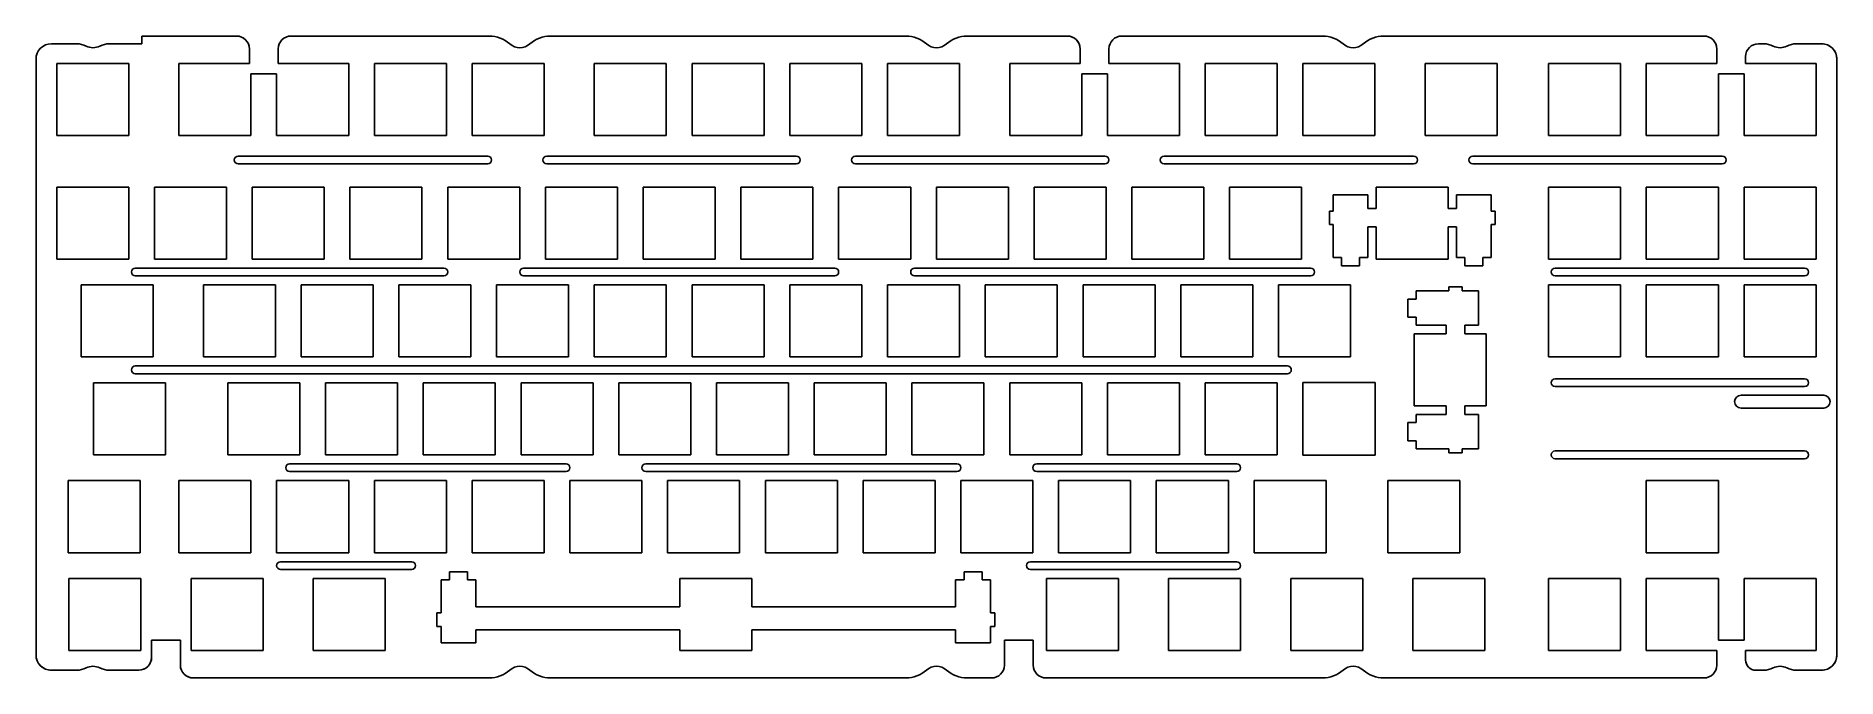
# Model space of a CAD drawing. Header units: millimetres. Extents: x -428 to -78, y -29 to 95.
import ezdxf

# ---------------------------------------------------------------- set-up
doc = ezdxf.new("R2010")
doc.units = ezdxf.units.MM
doc.header["$MEASUREMENT"] = 0

msp = doc.modelspace()

# ---------------------------------------------------------------- linework, layer by layer
at = {"color": 7, "true_color": 0xffffff}
for p, q in [((-407.66, 95.31), (-389.23, 95.31)), ((-407.66, 93.81), (-407.66, 95.31)), ((-340.11, 95.31), (-378.63, 95.31)), ((-259.11, 95.31), (-328.22, 95.31)), ((-227.73, 95.31), (-247.22, 95.31)), ((-178.11, 95.31), (-217.13, 95.31)), ((-103.98, 95.31), (-166.22, 95.31)), ((-420.3, 93.81), (-425.21, 93.81)), ((-407.66, 93.81), (-413.98, 93.81)), ((-386.73, 90), (-386.73, 92.81)), ((-381.13, 92.81), (-381.13, 90)), ((-225.23, 90), (-225.23, 92.81)), ((-219.63, 92.81), (-219.63, 90)), ((-101.48, 90), (-101.48, 92.81)), ((-95.88, 91.31), (-95.88, 90)), ((-93.38, 93.81), (-92.35, 93.81)), ((-86.02, 93.81), (-81.12, 93.81)), ((-428.21, -24.82), (-428.21, 90.81)), ((-424.18, 76), (-424.18, 90)), ((-424.18, 90), (-410.18, 90)), ((-410.18, 90), (-410.18, 76)), ((-386.73, 90), (-400.43, 90)), ((-400.43, 76), (-400.43, 90)), ((-386.43, 88), (-381.43, 88)), ((-386.43, 76), (-386.43, 88)), ((-381.43, 88), (-381.43, 76)), ((-367.43, 90), (-381.13, 90)), ((-367.43, 90), (-367.43, 76)), ((-362.43, 76), (-362.43, 90)), ((-362.43, 90), (-348.43, 90)), ((-348.43, 90), (-348.43, 76)), ((-343.43, 76), (-343.43, 90)), ((-343.43, 90), (-329.43, 90)), ((-329.43, 90), (-329.43, 76)), ((-319.68, 76), (-319.68, 90)), ((-305.68, 90), (-319.68, 90)), ((-305.68, 76), (-305.68, 90)), ((-300.68, 90), (-300.68, 76)), ((-286.68, 90), (-300.68, 90)), ((-286.68, 90), (-286.68, 76)), ((-281.68, 90), (-267.68, 90)), ((-281.68, 76), (-281.68, 90)), ((-267.68, 90), (-267.68, 76)), ((-262.68, 76), (-262.68, 90)), ((-262.68, 90), (-248.68, 90)), ((-248.68, 90), (-248.68, 76)), ((-238.93, 76), (-238.93, 90)), ((-238.93, 90), (-225.23, 90)), ((-224.93, 88), (-224.93, 76)), ((-224.93, 88), (-219.93, 88)), ((-219.93, 76), (-219.93, 88)), ((-219.63, 90), (-205.93, 90)), ((-205.93, 90), (-205.93, 76)), ((-186.93, 90), (-200.93, 90)), ((-200.93, 76), (-200.93, 90)), ((-186.93, 76), (-186.93, 90)), ((-167.93, 90), (-181.93, 90)), ((-181.93, 90), (-181.93, 76)), ((-167.93, 90), (-167.93, 76)), ((-158.18, 90), (-144.18, 90)), ((-158.18, 76), (-158.18, 90)), ((-144.18, 90), (-144.18, 76)), ((-134.18, 76), (-134.18, 90)), ((-134.18, 90), (-120.18, 90)), ((-120.18, 90), (-120.18, 76)), ((-115.18, 76), (-115.18, 90)), ((-101.48, 90), (-115.18, 90)), ((-101.18, 76), (-101.18, 88)), ((-101.18, 88), (-96.18, 88)), ((-96.18, 88), (-96.18, 76)), ((-82.18, 90), (-95.88, 90)), ((-82.18, 90), (-82.18, 76)), ((-78.12, -24.82), (-78.12, 90.81)), ((-410.18, 76), (-424.18, 76)), ((-386.43, 76), (-400.43, 76)), ((-367.43, 76), (-381.43, 76)), ((-348.43, 76), (-362.43, 76)), ((-329.43, 76), (-343.43, 76)), ((-305.68, 76), (-319.68, 76)), ((-286.68, 76), (-300.68, 76)), ((-267.68, 76), (-281.68, 76)), ((-248.68, 76), (-262.68, 76)), ((-224.93, 76), (-238.93, 76)), ((-205.93, 76), (-219.93, 76)), ((-186.93, 76), (-200.93, 76)), ((-167.93, 76), (-181.93, 76)), ((-144.18, 76), (-158.18, 76)), ((-120.18, 76), (-134.18, 76)), ((-101.18, 76), (-115.18, 76)), ((-82.18, 76), (-96.18, 76)), ((-388.91, 72), (-340.41, 72)), ((-340.41, 70.5), (-388.91, 70.5)), ((-328.91, 72), (-280.41, 72)), ((-280.41, 70.5), (-328.91, 70.5)), ((-268.91, 72), (-220.41, 72)), ((-220.41, 70.5), (-268.91, 70.5)), ((-208.91, 72), (-160.41, 72)), ((-160.41, 70.5), (-208.91, 70.5)), ((-100.41, 72), (-148.91, 72)), ((-148.91, 70.5), (-100.41, 70.5)), ((-410.18, 66), (-424.18, 66)), ((-424.18, 66), (-424.18, 52)), ((-410.18, 52), (-410.18, 66)), ((-405.18, 66), (-405.18, 52)), ((-391.18, 66), (-405.18, 66)), ((-391.18, 52), (-391.18, 66)), ((-386.18, 66), (-386.18, 52)), ((-372.18, 66), (-386.18, 66)), ((-372.18, 52), (-372.18, 66)), ((-367.18, 66), (-367.18, 52)), ((-353.18, 66), (-367.18, 66)), ((-353.18, 52), (-353.18, 66)), ((-334.18, 66), (-348.18, 66)), ((-348.18, 66), (-348.18, 52)), ((-334.18, 52), (-334.18, 66)), ((-329.18, 66), (-329.18, 52)), ((-315.18, 66), (-329.18, 66)), ((-315.18, 52), (-315.18, 66)), ((-310.18, 66), (-310.18, 52)), ((-296.18, 66), (-310.18, 66)), ((-296.18, 52), (-296.18, 66)), ((-277.18, 66), (-291.18, 66)), ((-291.18, 66), (-291.18, 52)), ((-277.18, 52), (-277.18, 66)), ((-258.18, 66), (-272.18, 66)), ((-272.18, 66), (-272.18, 52)), ((-258.18, 52), (-258.18, 66)), ((-253.18, 66), (-253.18, 52)), ((-239.18, 66), (-253.18, 66)), ((-239.18, 52), (-239.18, 66)), ((-234.18, 66), (-234.18, 52)), ((-220.18, 66), (-234.18, 66)), ((-220.18, 52), (-220.18, 66)), ((-201.18, 66), (-215.18, 66)), ((-215.18, 66), (-215.18, 52)), ((-201.18, 52), (-201.18, 66)), ((-196.18, 66), (-196.18, 52)), ((-182.18, 66), (-196.18, 66)), ((-182.18, 52), (-182.18, 66)), ((-176.06, 61.3), (-176.06, 64.47)), ((-176.06, 64.47), (-169.31, 64.47)), ((-169.31, 64.47), (-169.31, 61.8)), ((-167.68, 66), (-167.68, 61.8)), ((-153.68, 66), (-167.68, 66)), ((-153.68, 61.8), (-153.68, 66)), ((-152.06, 64.47), (-145.31, 64.47)), ((-152.06, 61.8), (-152.06, 64.47)), ((-145.31, 64.47), (-145.31, 61.3)), ((-134.18, 52), (-134.18, 66)), ((-134.18, 66), (-120.18, 66)), ((-120.18, 66), (-120.18, 52)), ((-115.18, 52), (-115.18, 66)), ((-115.18, 66), (-101.18, 66)), ((-101.18, 66), (-101.18, 52)), ((-96.18, 66), (-82.18, 66)), ((-96.18, 52), (-96.18, 66)), ((-82.18, 66), (-82.18, 52)), ((-176.78, 61.3), (-176.06, 61.3)), ((-176.78, 58.7), (-176.78, 61.3)), ((-169.31, 61.8), (-167.68, 61.8)), ((-153.68, 61.8), (-152.06, 61.8)), ((-145.31, 61.3), (-144.58, 61.3)), ((-144.58, 61.3), (-144.58, 58.7)), ((-176.06, 58.7), (-176.78, 58.7)), ((-176.06, 52.32), (-176.06, 58.7)), ((-169.31, 58.27), (-169.31, 52.32)), ((-167.68, 58.27), (-169.31, 58.27)), ((-167.68, 58.27), (-167.68, 52)), ((-153.68, 52), (-153.68, 58.27)), ((-152.06, 58.27), (-153.68, 58.27)), ((-152.06, 52.32), (-152.06, 58.27)), ((-144.58, 58.7), (-145.31, 58.7)), ((-145.31, 58.7), (-145.31, 52.32)), ((-424.18, 52), (-410.18, 52)), ((-348.93, 50.25), (-408.91, 50.25)), ((-405.18, 52), (-391.18, 52)), ((-386.18, 52), (-372.18, 52)), ((-367.18, 52), (-353.18, 52)), ((-348.18, 52), (-334.18, 52)), ((-272.93, 50.25), (-333.43, 50.25)), ((-329.18, 52), (-315.18, 52)), ((-310.18, 52), (-296.18, 52)), ((-291.18, 52), (-277.18, 52)), ((-272.18, 52), (-258.18, 52)), ((-180.41, 50.25), (-257.43, 50.25)), ((-253.18, 52), (-239.18, 52)), ((-234.18, 52), (-220.18, 52)), ((-215.18, 52), (-201.18, 52)), ((-196.18, 52), (-182.18, 52)), ((-174.43, 52.32), (-176.06, 52.32)), ((-174.43, 50.7), (-174.43, 52.32)), ((-170.93, 50.7), (-174.43, 50.7)), ((-169.31, 52.32), (-170.93, 52.32)), ((-170.93, 52.32), (-170.93, 50.7)), ((-167.68, 52), (-153.68, 52)), ((-150.43, 52.32), (-152.06, 52.32)), ((-150.43, 50.7), (-150.43, 52.32)), ((-146.93, 50.7), (-150.43, 50.7)), ((-145.31, 52.32), (-146.93, 52.32)), ((-146.93, 52.32), (-146.93, 50.7)), ((-120.18, 52), (-134.18, 52)), ((-84.41, 50.25), (-132.91, 50.25)), ((-101.18, 52), (-115.18, 52)), ((-82.18, 52), (-96.18, 52)), ((-419.43, 47), (-419.43, 33)), ((-405.43, 47), (-419.43, 47)), ((-408.91, 48.75), (-348.93, 48.75)), ((-405.43, 33), (-405.43, 47)), ((-395.68, 47), (-395.68, 33)), ((-381.68, 47), (-395.68, 47)), ((-381.68, 33), (-381.68, 47)), ((-376.68, 47), (-376.68, 33)), ((-362.68, 47), (-376.68, 47)), ((-362.68, 33), (-362.68, 47)), ((-343.68, 47), (-357.68, 47)), ((-357.68, 47), (-357.68, 33)), ((-343.68, 33), (-343.68, 47)), ((-338.68, 47), (-338.68, 33)), ((-324.68, 47), (-338.68, 47)), ((-333.43, 48.75), (-272.93, 48.75)), ((-324.68, 33), (-324.68, 47)), ((-319.68, 47), (-319.68, 33)), ((-305.68, 47), (-319.68, 47)), ((-305.68, 33), (-305.68, 47)), ((-286.68, 47), (-300.68, 47)), ((-300.68, 47), (-300.68, 33)), ((-286.68, 33), (-286.68, 47)), ((-281.68, 47), (-281.68, 33)), ((-267.68, 47), (-281.68, 47)), ((-267.68, 33), (-267.68, 47)), ((-248.68, 47), (-262.68, 47)), ((-262.68, 47), (-262.68, 33)), ((-257.43, 48.75), (-180.41, 48.75)), ((-248.68, 33), (-248.68, 47)), ((-229.68, 47), (-243.68, 47)), ((-243.68, 47), (-243.68, 33)), ((-229.68, 33), (-229.68, 47)), ((-210.68, 47), (-224.68, 47)), ((-224.68, 47), (-224.68, 33)), ((-210.68, 33), (-210.68, 47)), ((-205.68, 47), (-205.68, 33)), ((-191.68, 47), (-205.68, 47)), ((-191.68, 33), (-191.68, 47)), ((-172.68, 47), (-186.68, 47)), ((-186.68, 47), (-186.68, 33)), ((-172.68, 33), (-172.68, 47)), ((-159.93, 44.25), (-159.93, 45.82)), ((-159.93, 45.82), (-153.56, 45.82)), ((-153.56, 45.82), (-153.56, 46.6)), ((-150.96, 46.6), (-153.56, 46.6)), ((-150.96, 45.82), (-150.96, 46.6)), ((-147.78, 45.82), (-150.96, 45.82)), ((-147.78, 39.17), (-147.78, 45.82)), ((-134.18, 47), (-120.18, 47)), ((-134.18, 33), (-134.18, 47)), ((-132.91, 48.75), (-84.41, 48.75)), ((-120.18, 47), (-120.18, 33)), ((-115.18, 33), (-115.18, 47)), ((-115.18, 47), (-101.18, 47)), ((-101.18, 47), (-101.18, 33)), ((-96.18, 47), (-82.18, 47)), ((-96.18, 33), (-96.18, 47)), ((-82.18, 47), (-82.18, 33)), ((-161.56, 44.25), (-159.93, 44.25)), ((-161.56, 44.25), (-161.56, 40.75)), ((-159.93, 40.75), (-161.56, 40.75)), ((-159.93, 39.17), (-159.93, 40.75)), ((-154.06, 39.17), (-159.93, 39.17)), ((-154.06, 37.5), (-154.06, 39.17)), ((-147.78, 39.17), (-150.46, 39.17)), ((-150.46, 39.17), (-150.46, 37.5)), ((-160.28, 23.5), (-160.28, 37.5)), ((-160.28, 37.5), (-154.06, 37.5)), ((-150.46, 37.5), (-146.28, 37.5)), ((-146.28, 37.5), (-146.28, 23.5)), ((-419.43, 33), (-405.43, 33)), ((-395.68, 33), (-381.68, 33)), ((-376.68, 33), (-362.68, 33)), ((-357.68, 33), (-343.68, 33)), ((-338.68, 33), (-324.68, 33)), ((-319.68, 33), (-305.68, 33)), ((-300.68, 33), (-286.68, 33)), ((-281.68, 33), (-267.68, 33)), ((-262.68, 33), (-248.68, 33)), ((-243.68, 33), (-229.68, 33)), ((-224.68, 33), (-210.68, 33)), ((-205.68, 33), (-191.68, 33)), ((-186.68, 33), (-172.68, 33)), ((-120.18, 33), (-134.18, 33)), ((-101.18, 33), (-115.18, 33)), ((-82.18, 33), (-96.18, 33)), ((-184.94, 31.25), (-408.91, 31.25)), ((-408.91, 29.75), (-184.94, 29.75)), ((-181.98, 13.94), (-181.98, 28.05)), ((-181.98, 28.05), (-167.88, 28.05)), ((-167.88, 13.94), (-167.88, 28.05)), ((-132.91, 28.75), (-84.41, 28.75)), ((-403.06, 28), (-417.06, 28)), ((-417.06, 28), (-417.06, 14)), ((-403.06, 14), (-403.06, 28)), ((-390.93, 28), (-390.93, 14)), ((-376.93, 28), (-390.93, 28)), ((-376.93, 14), (-376.93, 28)), ((-357.93, 28), (-371.93, 28)), ((-371.93, 28), (-371.93, 14)), ((-357.93, 14), (-357.93, 28)), ((-338.93, 28), (-352.93, 28)), ((-352.93, 28), (-352.93, 14)), ((-338.93, 14), (-338.93, 28)), ((-333.93, 28), (-333.93, 14)), ((-319.93, 28), (-333.93, 28)), ((-319.93, 14), (-319.93, 28)), ((-314.93, 28), (-314.93, 14)), ((-300.93, 28), (-314.93, 28)), ((-300.93, 14), (-300.93, 28)), ((-295.93, 28), (-295.93, 14)), ((-281.93, 28), (-295.93, 28)), ((-281.93, 14), (-281.93, 28)), ((-276.93, 28), (-276.93, 14)), ((-262.93, 28), (-276.93, 28)), ((-262.93, 14), (-262.93, 28)), ((-257.93, 28), (-257.93, 14)), ((-243.93, 28), (-257.93, 28)), ((-243.93, 14), (-243.93, 28)), ((-238.93, 28), (-238.93, 14)), ((-224.93, 28), (-238.93, 28)), ((-224.93, 14), (-224.93, 28)), ((-205.93, 28), (-219.93, 28)), ((-219.93, 28), (-219.93, 14)), ((-205.93, 14), (-205.93, 28)), ((-200.93, 28), (-200.93, 14)), ((-186.93, 28), (-200.93, 28)), ((-186.93, 14), (-186.93, 28)), ((-84.41, 27.25), (-132.91, 27.25)), ((-96.76, 25.58), (-80.7, 25.58)), ((-154.06, 23.5), (-160.28, 23.5)), ((-159.93, 20.25), (-159.93, 21.82)), ((-159.93, 21.82), (-154.06, 21.82)), ((-154.06, 21.82), (-154.06, 23.5)), ((-146.28, 23.5), (-150.46, 23.5)), ((-150.46, 23.5), (-150.46, 21.82)), ((-150.46, 21.82), (-147.78, 21.82)), ((-147.78, 21.82), (-147.78, 15.17)), ((-80.7, 23.08), (-96.76, 23.08)), ((-161.56, 20.25), (-161.56, 16.75)), ((-161.56, 20.25), (-159.93, 20.25)), ((-159.93, 16.75), (-161.56, 16.75)), ((-159.93, 15.17), (-159.93, 16.75)), ((-153.56, 15.17), (-159.93, 15.17)), ((-153.56, 14.4), (-153.56, 15.17)), ((-153.56, 14.4), (-150.96, 14.4)), ((-147.78, 15.17), (-150.96, 15.17)), ((-150.96, 15.17), (-150.96, 14.4)), ((-132.91, 14.75), (-84.41, 14.75)), ((-417.06, 14), (-403.06, 14)), ((-390.93, 14), (-376.93, 14)), ((-325.18, 12.25), (-378.91, 12.25)), ((-378.91, 10.75), (-325.18, 10.75)), ((-371.93, 14), (-357.93, 14)), ((-352.93, 14), (-338.93, 14)), ((-333.93, 14), (-319.93, 14)), ((-314.93, 14), (-300.93, 14)), ((-249.18, 12.25), (-309.68, 12.25)), ((-309.68, 10.75), (-249.18, 10.75)), ((-295.93, 14), (-281.93, 14)), ((-276.93, 14), (-262.93, 14)), ((-257.93, 14), (-243.93, 14)), ((-238.93, 14), (-224.93, 14)), ((-233.68, 12.25), (-194.81, 12.25)), ((-194.81, 10.75), (-233.68, 10.75)), ((-219.93, 14), (-205.93, 14)), ((-200.93, 14), (-186.93, 14)), ((-181.98, 13.94), (-167.88, 13.94)), ((-84.41, 13.25), (-132.91, 13.25)), ((-421.93, 9), (-407.93, 9)), ((-421.93, -5), (-421.93, 9)), ((-407.93, 9), (-407.93, -5)), ((-400.43, 9), (-386.43, 9)), ((-400.43, -5), (-400.43, 9)), ((-386.43, 9), (-386.43, -5)), ((-381.43, 9), (-381.43, -5)), ((-367.43, 9), (-381.43, 9)), ((-367.43, -5), (-367.43, 9)), ((-362.43, 9), (-362.43, -5)), ((-348.43, 9), (-362.43, 9)), ((-348.43, -5), (-348.43, 9)), ((-329.43, 9), (-343.43, 9)), ((-343.43, 9), (-343.43, -5)), ((-329.43, -5), (-329.43, 9)), ((-310.43, 9), (-324.43, 9)), ((-324.43, 9), (-324.43, -5)), ((-310.43, -5), (-310.43, 9)), ((-291.43, 9), (-305.43, 9)), ((-305.43, 9), (-305.43, -5)), ((-291.43, -5), (-291.43, 9)), ((-286.43, 9), (-286.43, -5)), ((-272.43, 9), (-286.43, 9)), ((-272.43, -5), (-272.43, 9)), ((-267.43, 9), (-267.43, -5)), ((-253.43, 9), (-267.43, 9)), ((-253.43, -5), (-253.43, 9)), ((-234.43, 9), (-248.43, 9)), ((-248.43, 9), (-248.43, -5)), ((-234.43, -5), (-234.43, 9)), ((-229.43, 9), (-229.43, -5)), ((-215.43, 9), (-229.43, 9)), ((-215.43, -5), (-215.43, 9)), ((-210.43, 9), (-210.43, -5)), ((-196.43, 9), (-210.43, 9)), ((-196.43, -5), (-196.43, 9)), ((-191.43, 9), (-191.43, -5)), ((-177.43, 9), (-191.43, 9)), ((-177.43, 9), (-177.43, -5)), ((-165.44, 9), (-151.44, 9)), ((-165.44, -5), (-165.44, 9)), ((-151.44, -5), (-151.44, 9)), ((-115.18, 9), (-101.18, 9)), ((-115.18, -5), (-115.18, 9)), ((-101.18, 9), (-101.18, -5)), ((-407.93, -5), (-421.93, -5)), ((-386.43, -5), (-400.43, -5)), ((-381.43, -5), (-367.43, -5)), ((-380.68, -6.75), (-355.18, -6.75)), ((-362.43, -5), (-348.43, -5)), ((-343.43, -5), (-329.43, -5)), ((-324.43, -5), (-310.43, -5)), ((-305.43, -5), (-291.43, -5)), ((-286.43, -5), (-272.43, -5)), ((-267.43, -5), (-253.43, -5)), ((-248.43, -5), (-234.43, -5)), ((-234.91, -6.75), (-194.81, -6.75)), ((-229.43, -5), (-215.43, -5)), ((-210.43, -5), (-196.43, -5)), ((-177.43, -5), (-191.43, -5)), ((-165.44, -5), (-151.44, -5)), ((-101.18, -5), (-115.18, -5)), ((-421.81, -10), (-421.81, -24)), ((-407.81, -10), (-421.81, -10)), ((-407.81, -24), (-407.81, -10)), ((-398.06, -10), (-398.06, -24)), ((-384.06, -10), (-398.06, -10)), ((-384.06, -24), (-384.06, -10)), ((-355.18, -8.25), (-380.68, -8.25)), ((-374.31, -10), (-374.31, -24)), ((-360.31, -10), (-374.31, -10)), ((-360.31, -24), (-360.31, -10)), ((-347.81, -10.3), (-349.44, -10.3)), ((-349.44, -10.3), (-349.44, -16.7)), ((-347.81, -8.7), (-344.31, -8.7)), ((-347.81, -10.3), (-347.81, -8.7)), ((-344.31, -8.7), (-344.31, -10.3)), ((-342.69, -10.3), (-344.31, -10.3)), ((-342.69, -15.5), (-342.69, -10.3)), ((-303.06, -10), (-289.06, -10)), ((-303.06, -15.5), (-303.06, -10)), ((-289.06, -10), (-289.06, -15.5)), ((-249.44, -10.3), (-249.44, -15.5)), ((-247.81, -10.3), (-249.44, -10.3)), ((-247.81, -10.3), (-247.81, -8.7)), ((-247.81, -8.7), (-244.31, -8.7)), ((-244.31, -8.7), (-244.31, -10.3)), ((-242.69, -10.3), (-244.31, -10.3)), ((-242.69, -16.7), (-242.69, -10.3)), ((-194.81, -8.25), (-234.91, -8.25)), ((-217.81, -10), (-231.81, -10)), ((-231.81, -10), (-231.81, -24)), ((-217.81, -24), (-217.81, -10)), ((-194.06, -10), (-208.06, -10)), ((-208.06, -10), (-208.06, -24)), ((-194.06, -24), (-194.06, -10)), ((-184.31, -24), (-184.31, -10)), ((-184.31, -10), (-170.31, -10)), ((-170.31, -10), (-170.31, -24)), ((-160.56, -24), (-160.56, -10)), ((-160.56, -10), (-146.56, -10)), ((-146.56, -10), (-146.56, -24)), ((-134.18, -24), (-134.18, -10)), ((-134.18, -10), (-120.18, -10)), ((-120.18, -10), (-120.18, -24)), ((-115.18, -10), (-101.18, -10)), ((-115.18, -24), (-115.18, -10)), ((-101.18, -22), (-101.18, -10)), ((-96.18, -10), (-96.18, -22)), ((-96.18, -10), (-82.18, -10)), ((-82.18, -10), (-82.18, -24)), ((-350.31, -19.3), (-350.31, -16.7)), ((-350.31, -16.7), (-349.44, -16.7)), ((-303.06, -15.5), (-342.69, -15.5)), ((-249.44, -15.5), (-289.06, -15.5)), ((-242.69, -16.7), (-241.81, -16.7)), ((-241.81, -16.7), (-241.81, -19.3)), ((-349.44, -19.3), (-350.31, -19.3)), ((-349.44, -19.3), (-349.44, -22.48)), ((-342.69, -22.48), (-342.69, -20)), ((-342.69, -20), (-303.06, -20)), ((-303.06, -24), (-303.06, -20)), ((-249.44, -20), (-289.06, -20)), ((-289.06, -20), (-289.06, -24)), ((-249.44, -20), (-249.44, -22.48)), ((-241.81, -19.3), (-242.69, -19.3)), ((-242.69, -22.48), (-242.69, -19.3)), ((-421.81, -24), (-407.81, -24)), ((-400.14, -22), (-405.74, -22)), ((-405.74, -25.32), (-405.74, -22)), ((-400.14, -22), (-400.14, -26.82)), ((-398.06, -24), (-384.06, -24)), ((-374.31, -24), (-360.31, -24)), ((-349.44, -22.48), (-342.69, -22.48)), ((-289.06, -24), (-303.06, -24)), ((-249.44, -22.48), (-242.69, -22.48)), ((-239.96, -26.82), (-239.96, -22)), ((-234.36, -22), (-239.96, -22)), ((-234.36, -22), (-234.36, -26.82)), ((-231.81, -24), (-217.81, -24)), ((-208.06, -24), (-194.06, -24)), ((-170.31, -24), (-184.31, -24)), ((-146.56, -24), (-160.56, -24)), ((-120.18, -24), (-134.18, -24)), ((-115.18, -24), (-101.48, -24)), ((-101.48, -26.82), (-101.48, -24)), ((-96.18, -22), (-101.18, -22)), ((-95.88, -24), (-82.18, -24)), ((-95.88, -24), (-95.88, -25.82)), ((-425.21, -27.82), (-420.3, -27.82)), ((-408.24, -27.82), (-413.98, -27.82)), ((-93.88, -27.82), (-92.35, -27.82)), ((-86.02, -27.82), (-81.12, -27.82)), ((-397.64, -29.32), (-340.11, -29.32)), ((-328.22, -29.32), (-259.11, -29.32)), ((-247.22, -29.32), (-242.46, -29.32)), ((-231.86, -29.32), (-178.11, -29.32)), ((-166.22, -29.32), (-103.98, -29.32))]:
    msp.add_line(p, q, dxfattribs=at)
for centre, radius, start, end in [((-334.16, 96), 2.95, 228.3643, 311.6357), ((-253.16, 96), 2.95, 228.3643, 311.6357), ((-172.16, 96), 2.95, 228.3643, 311.6357), ((-388.91, 71.25), 0.75, 90, 270), ((-340.41, 71.25), 0.75, 270, 90), ((-328.91, 71.25), 0.75, 90, 270), ((-280.41, 71.25), 0.75, 270, 90), ((-268.91, 71.25), 0.75, 90, 270), ((-220.41, 71.25), 0.75, 270, 90), ((-208.91, 71.25), 0.75, 90, 270), ((-160.41, 71.25), 0.75, 270, 90), ((-148.91, 71.25), 0.75, 90, 270), ((-100.41, 71.25), 0.75, 270, 90), ((-408.91, 49.5), 0.75, 90, 270), ((-348.93, 49.5), 0.75, 270, 90), ((-333.43, 49.5), 0.75, 90, 270), ((-272.93, 49.5), 0.75, 270, 90), ((-257.43, 49.5), 0.75, 90, 270), ((-180.41, 49.5), 0.75, 270, 90), ((-132.91, 49.5), 0.75, 90, 270), ((-84.41, 49.5), 0.75, 270, 90), ((-408.91, 30.5), 0.75, 90, 270), ((-184.94, 30.5), 0.75, 270, 90), ((-132.91, 28), 0.75, 90, 270), ((-84.41, 28), 0.75, 270, 90), ((-96.76, 24.33), 1.25, 90, 270), ((-80.7, 24.33), 1.25, 270, 90), ((-132.91, 14), 0.75, 90, 270), ((-84.41, 14), 0.75, 270, 90), ((-378.91, 11.5), 0.75, 90, 270), ((-325.18, 11.5), 0.75, 270, 90), ((-309.68, 11.5), 0.75, 90, 270), ((-249.18, 11.5), 0.75, 270, 90), ((-233.68, 11.5), 0.75, 90, 270), ((-194.81, 11.5), 0.75, 270, 90), ((-380.68, -7.5), 0.75, 90, 270), ((-355.18, -7.5), 0.75, 270, 90), ((-234.91, -7.5), 0.75, 90, 270), ((-194.81, -7.5), 0.75, 270, 90), ((-334.16, -30), 2.95, 48.3643, 131.6357), ((-253.16, -30), 2.95, 48.3643, 131.6357), ((-172.16, -30), 2.95, 48.3643, 131.6357)]:
    msp.add_arc(centre, radius, start, end, dxfattribs=at)
at = {"color": 7}
for centre, major_axis, start_param, end_param in [((-389.23, 92.81), (-2.5, 0), 3.141596, 4.712393), ((-389.23, 92.81, 0), (2.5, 0), 0.000004, 1.5708), ((-378.63, 92.81), (-2.5, 0), 4.712393, 6.283189), ((-378.63, 92.81, 0), (2.5, 0), 1.5708, 3.141596), ((-340.11, 89.31), (3.99, 4.48), 0.000132, 0.726812), ((-340.11, 89.31, 0), (3.99, 4.48), 0.000132, 0.726812), ((-328.22, 89.31), (-3.99, 4.48), 5.556377, 6.283057), ((-328.22, 89.31, 0), (3.99, -4.48), 2.414784, 3.141464), ((-259.11, 89.31), (3.99, 4.48), 0.00012, 0.7268), ((-259.11, 89.31, 0), (3.99, 4.48), 0.00012, 0.7268), ((-247.22, 89.31), (-3.99, 4.48), 5.556377, 6.283057), ((-247.22, 89.31, 0), (3.99, -4.48), 2.414784, 3.141464), ((-227.73, 92.81), (-2.5, 0), 3.141596, 4.712393), ((-227.73, 92.81, 0), (2.5, 0), 0.000004, 1.5708), ((-217.13, 92.81), (-2.5, 0), 4.712393, 6.283189), ((-217.13, 92.81, 0), (2.5, 0), 1.5708, 3.141596), ((-178.11, 89.31), (3.99, 4.48), 0.00012, 0.7268), ((-178.11, 89.31, 0), (3.99, 4.48), 0.00012, 0.7268), ((-166.22, 89.31), (-3.99, 4.48), 5.556377, 6.283057), ((-166.22, 89.31, 0), (3.99, -4.48), 2.414784, 3.141464), ((-103.98, 92.81), (-2.5, 0), 3.141596, 4.712393), ((-103.98, 92.81, 0), (2.5, 0), 0.000004, 1.5708), ((-425.21, 90.81), (-3, 0), 4.712393, 6.283189), ((-420.3, 89.81), (-4, 0), 4.240075, 4.712393), ((-417.14, 96, 0), (2.95, 0), 4.240075, 5.18471), ((-413.98, 89.81), (-4, 0), 4.712393, 5.18471), ((-93.38, 91.31), (-2.5, 0), 4.712393, 6.283189), ((-93.38, 91.31, 0), (2.5, 0), 1.5708, 3.141596), ((-92.35, 89.81), (-4, 0), 4.240075, 4.712393), ((-92.35, 89.81, 0), (4, 0), 1.098483, 1.5708), ((-89.18, 96, 0), (2.95, 0), 4.240075, 5.18471), ((-86.02, 89.81), (-4, 0), 4.712393, 5.18471), ((-86.02, 89.81, 0), (4, 0), 1.5708, 2.043117), ((-81.12, 90.81), (-3, 0), 3.141596, 4.712393), ((-81.12, 90.81, 0), (3, 0), 0.000004, 1.5708), ((-425.21, -24.82), (-3, 0), 0.000007, 1.570804), ((-425.21, -24.82), (3, 0), 3.1416, 4.712396), ((-420.3, -23.82), (1.82, 3.56), 3.613921, 4.086239), ((-420.3, -23.82, 0), (1.82, 3.56), 3.613921, 4.086239), ((-417.14, -30), (2.95, 0), 1.098482, 2.043118), ((-413.98, -23.82), (-1.82, 3.56), 2.19695, 2.669268), ((-413.98, -23.82, 0), (1.82, -3.56), 5.338543, 5.81086), ((-408.24, -25.32), (-2.5, 0), 1.570804, 3.1416), ((-408.24, -25.32), (2.5, 0), 4.712396, 6.283193), ((-397.64, -26.82), (-2.5, 0), 0.000004, 1.5708), ((-397.64, -26.82), (2.5, 0), 3.141596, 4.712393), ((-340.11, -23.32), (-3.99, 4.48), 2.414784, 3.141464), ((-340.11, -23.32, 0), (3.99, -4.48), 5.556377, 6.283056), ((-328.22, -23.32), (3.99, 4.48), 3.141714, 3.868393), ((-328.22, -23.32, 0), (3.99, 4.48), 3.141714, 3.868393), ((-259.11, -23.32), (-3.99, 4.48), 2.414783, 3.141462), ((-259.11, -23.32, 0), (3.99, -4.48), 5.556375, 6.283055), ((-247.22, -23.32), (3.99, 4.48), 3.141722, 3.868402), ((-247.22, -23.32, 0), (3.99, 4.48), 3.141722, 3.868402), ((-242.46, -26.82), (-2.5, 0), 1.5708, 3.141596), ((-242.46, -26.82), (2.5, 0), 4.712393, 6.283189), ((-231.86, -26.82), (-2.5, 0), 0.000004, 1.5708), ((-231.86, -26.82), (2.5, 0), 3.141596, 4.712393), ((-178.11, -23.32), (-3.99, 4.48), 2.414772, 3.141452), ((-178.11, -23.32, 0), (3.99, -4.48), 5.556365, 6.283045), ((-166.22, -23.32), (3.99, 4.48), 3.141737, 3.868417), ((-166.22, -23.32, 0), (3.99, 4.48), 3.141737, 3.868417), ((-103.98, -26.82), (-2.5, 0), 1.5708, 3.141596), ((-103.98, -26.82), (2.5, 0), 4.712393, 6.283189), ((-93.88, -25.82), (-2, 0), 0.000007, 1.570804), ((-93.88, -25.82), (2, 0), 3.1416, 4.712396), ((-92.35, -23.82), (1.82, 3.56), 3.613921, 4.086239), ((-92.35, -23.82, 0), (1.82, 3.56), 3.613921, 4.086239), ((-89.18, -30), (2.95, 0), 1.098482, 2.043118), ((-86.02, -23.82), (-1.82, 3.56), 2.196907, 2.669225), ((-86.02, -23.82, 0), (1.82, -3.56), 5.338499, 5.810817), ((-81.12, -24.82), (-3, 0), 1.570804, 3.1416), ((-81.12, -24.82), (3, 0), 4.712396, 6.283193)]:
    msp.add_ellipse(centre, major_axis=major_axis, ratio=1, start_param=start_param, end_param=end_param, dxfattribs=at)

doc.saveas('drawing.dxf')
